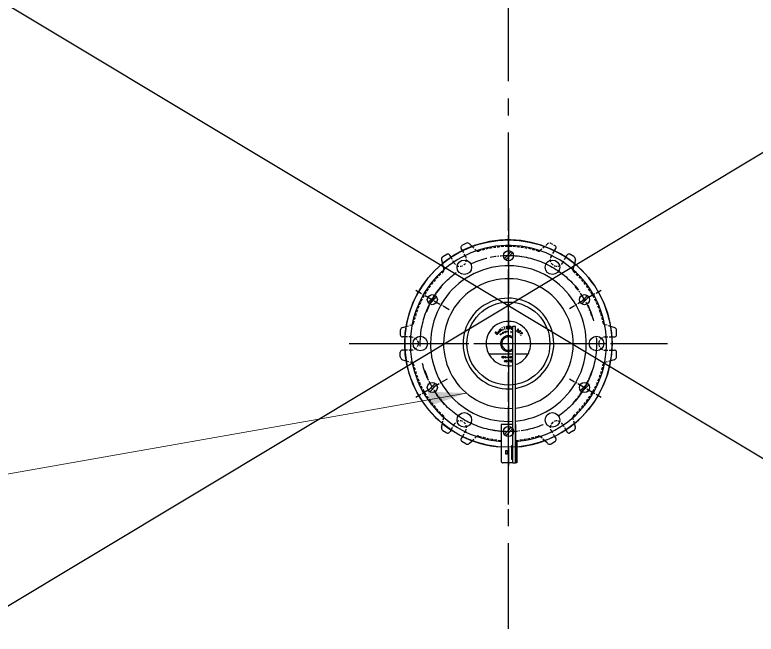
# Model space of a CAD drawing. Header units: millimetres. Extents: x 183355 to 194386, y -190559 to -183233.
# Drawn here: x 185376 to 186091, y -187943 to -187346 of the extents above; entities that cross this region are included whole.
import ezdxf

# ---------------------------------------------------------------- set-up
doc = ezdxf.new("R2010")
doc.units = ezdxf.units.MM
doc.header["$LTSCALE"] = 13
doc.linetypes.add('CENTERX2', pattern=[101.6, 63.5, -12.7, 12.7, -12.7])
doc.layers.add('1', color=4, linetype='Continuous')
doc.layers.add('粗实线', color=4, linetype='Continuous')
doc.layers.add('标注、文本', color=3, linetype='Continuous', lineweight=25)
doc.layers.add('铁心', color=3, linetype='Continuous', lineweight=0)

# ---------------------------------------------------------------- blocks, each defined once
blk = doc.blocks.new('A$C4B935FF6')
at = {"layer": '1', "color": 1, "linetype": 'CENTERX2', "lineweight": -3, "ltscale": 0.1}
for p, q in [((153.6, 0), (153.6, 310.58)), ((0, 155.29), (307.2, 155.29))]:
    blk.add_line(p, q, dxfattribs=at)
blk.add_circle((153.6, 155.29), 85, dxfattribs=at)
at = {"layer": '粗实线', "lineweight": 30}
for centre, radius in [((153.6, 155.29), 100), ((111.1, 228.9), 7), ((196.1, 228.9), 7), ((153.6, 155.29), 40), ((68.6, 155.29), 7), ((238.6, 155.29), 7), ((111.1, 81.68), 7), ((196.1, 81.68), 7)]:
    blk.add_circle(centre, radius, dxfattribs=at)
blk = doc.blocks.new('A$C25DA1E31')
at = {"layer": '1', "color": 1, "linetype": 'CENTERX2', "lineweight": -3, "ltscale": 0.1}
for p, q in [((132.55, 260.35), (132.55, 0)), ((0, 130.17), (265.09, 130.17))]:
    blk.add_line(p, q, dxfattribs=at)
at = {"layer": '标注、文本', "color": 4, "lineweight": 30}
for points in [[(140.68, 30.48), (145.71, 31.01), (150.74, 31.8), (155.7, 32.86), (160.6, 34.18), (165.42, 35.71), (170.19, 37.49), (174.82, 39.54), (179.38, 41.79), (183.82, 44.24), (188.05, 46.95), (192.22, 49.86), (196.19, 53.04), (200.02, 56.35), (203.66, 59.85), (207.17, 63.56), (210.48, 67.39), (213.52, 71.43), (216.43, 75.6), (219.08, 79.9), (221.46, 84.4), (223.71, 88.96), (225.69, 93.59), (227.41, 98.35), (228.87, 103.18), (230.12, 108.14), (231.12, 113.11), (231.84, 118.13), (232.37, 123.16), (232.57, 128.25), (232.57, 133.28), (232.24, 138.38), (231.71, 143.4), (230.92, 148.43), (229.86, 153.39), (228.54, 158.29), (227.01, 163.12), (225.23, 167.81), (223.18, 172.51), (220.93, 177.01), (218.48, 181.44), (215.77, 185.74), (212.86, 189.84), (209.68, 193.88), (206.37, 197.65), (202.87, 201.35), (199.16, 204.79), (195.33, 208.1), (191.29, 211.15), (187.12, 214.06), (182.76, 216.7), (178.32, 219.08), (173.76, 221.33), (169.06, 223.32), (164.3, 225.04), (159.47, 226.49), (154.58, 227.75), (149.61, 228.74), (144.59, 229.47), (139.56, 229.93), (134.47, 230.2), (129.37, 230.13), (124.34, 229.87), (119.32, 229.34), (114.29, 228.54), (109.33, 227.49), (104.43, 226.16), (99.6, 224.64), (94.84, 222.85), (90.21, 220.8), (85.71, 218.55), (81.28, 216.04), (76.98, 213.33), (72.81, 210.42), (68.84, 207.31), (65, 203.93), (61.37, 200.43), (57.93, 196.72), (54.62, 192.89), (51.57, 188.85), (48.66, 184.68), (46.02, 180.32), (43.57, 175.89), (41.39, 171.32), (39.4, 166.69), (37.68, 161.93), (36.23, 157.03), (34.97, 152.14), (33.98, 147.17), (33.25, 142.15), (32.79, 137.12), (32.52, 132.03), (32.59, 127), (32.85, 121.9), (33.45, 116.88), (34.24, 111.85), (35.3, 106.89), (36.56, 101.99), (38.15, 97.16), (39.93, 92.47), (41.98, 87.77), (44.23, 83.27), (46.68, 78.84), (49.39, 74.54), (52.37, 70.44), (55.48, 66.4), (58.79, 62.63), (62.29, 58.93), (66, 55.49), (69.9, 52.24), (73.93, 49.14), (78.1, 46.29), (82.4, 43.64), (86.9, 41.2), (91.47, 39.01), (96.1, 37.03), (100.86, 35.31), (105.75, 33.79), (110.65, 32.6), (115.61, 31.6), (120.64, 30.88), (125.67, 30.41)], [(139.43, 35.77), (144.39, 36.24), (149.28, 37.03), (154.18, 38.02), (158.94, 39.28), (163.7, 40.8), (168.34, 42.52), (172.9, 44.5), (177.33, 46.75), (181.63, 49.2), (185.8, 51.91), (189.84, 54.82), (193.74, 57.93), (197.44, 61.24), (200.95, 64.75), (204.26, 68.39), (207.43, 72.22), (210.34, 76.26), (213.06, 80.43), (215.57, 84.66), (217.82, 89.09), (219.87, 93.66), (221.66, 98.29), (223.24, 102.98), (224.57, 107.75), (225.56, 112.64), (226.35, 117.54), (226.88, 122.43), (227.21, 127.39), (227.21, 132.36), (226.95, 137.32), (226.42, 142.28), (225.69, 147.17), (224.7, 152.07), (223.38, 156.83), (221.85, 161.6), (220.07, 166.23), (218.08, 170.73), (215.83, 175.16), (213.39, 179.46), (210.67, 183.63), (207.76, 187.66), (204.65, 191.56), (201.35, 195.2), (197.84, 198.77), (194.14, 202.08), (190.3, 205.19), (186.26, 208.1), (182.1, 210.81), (177.8, 213.33), (173.36, 215.58), (168.86, 217.63), (164.23, 219.41), (159.47, 220.94), (154.71, 222.19), (149.88, 223.25), (144.92, 224.05), (140.02, 224.51), (135.06, 224.77), (130.1, 224.77), (125.14, 224.51), (120.18, 224.05), (115.28, 223.25), (110.45, 222.19), (105.62, 220.94), (100.93, 219.41), (96.29, 217.63), (91.73, 215.58), (87.3, 213.33), (83, 210.81), (78.83, 208.1), (74.86, 205.19), (70.96, 202.08), (67.32, 198.77), (63.81, 195.2), (60.51, 191.56), (57.33, 187.66), (54.42, 183.63), (51.77, 179.46), (49.26, 175.16), (47.01, 170.73), (45.03, 166.23), (43.24, 161.6), (41.72, 156.83), (40.46, 152.07), (39.47, 147.17), (38.67, 142.28), (38.15, 137.32), (37.95, 132.36), (37.95, 127.39), (38.21, 122.43), (38.74, 117.54), (39.53, 112.64), (40.59, 107.75), (41.92, 102.98), (43.44, 98.29), (45.22, 93.66), (47.27, 89.09), (49.52, 84.66), (52.04, 80.43), (54.75, 76.26), (57.73, 72.22), (60.84, 68.39), (64.21, 64.75), (67.72, 61.24), (71.42, 57.93), (75.26, 54.82), (79.29, 51.91), (83.53, 49.2), (87.83, 46.75), (92.26, 44.5), (96.76, 42.52), (101.45, 40.8), (106.15, 39.28), (110.98, 38.02), (115.81, 37.03), (120.71, 36.24), (125.67, 35.77)], [(87.63, 224.64), (87.17, 224.24), (86.83, 223.71), (86.64, 223.12), (86.7, 222.46), (86.9, 221.86)], [(88.16, 219.81), (86.9, 221.86)], [(91.4, 226.82), (87.63, 224.64)], [(95.04, 226.36), (94.38, 226.82), (93.65, 227.15), (92.85, 227.22), (92.13, 227.09), (91.4, 226.82)], [(95.04, 226.36), (97.62, 223.91)], [(97.62, 223.91), (99.27, 222.26)], [(113.1, 221.8), (110.65, 221.2)], [(116.8, 222.46), (114.35, 221.99)], [(120.57, 222.99), (118.06, 222.72)], [(124.34, 223.45), (122.89, 223.32), (121.83, 223.19)], [(128.11, 223.71), (127.72, 223.71), (125.6, 223.52)], [(131.95, 223.78), (129.37, 223.71)], [(135.72, 223.71), (133.21, 223.78)], [(139.49, 223.52), (137.44, 223.71), (136.98, 223.71)], [(143.26, 223.19), (142.27, 223.32), (140.75, 223.45)], [(147.03, 222.72), (144.52, 222.99)], [(150.8, 221.99), (148.29, 222.46)], [(154.51, 221.2), (152.06, 221.8)], [(167.61, 223.98), (165.76, 222.19)], [(170.12, 226.36), (168.53, 224.84)], [(171.25, 227.02), (170.72, 226.82), (170.12, 226.36)], [(173.76, 226.82), (173.03, 227.09), (172.5, 227.15)], [(173.76, 226.82), (175.08, 226.03)], [(176.14, 225.43), (177.46, 224.64)], [(177.27, 220.27), (178.19, 221.86)], [(178.19, 221.86), (178.46, 222.46), (178.46, 223.12), (178.32, 223.71), (177.99, 224.24), (177.46, 224.64)], [(69.44, 214.12), (73.21, 216.31)], [(75.99, 215.58), (75.52, 216.04), (74.99, 216.37), (74.4, 216.57), (73.8, 216.5), (73.21, 216.31)], [(77.18, 213.46), (75.99, 215.58)], [(89.41, 217.56), (88.16, 219.81)], [(91.33, 214.25), (90.01, 216.5)], [(100.2, 221.4), (101.85, 219.81)], [(101.85, 219.81), (102.45, 219.41), (103.17, 219.22), (103.9, 219.35)], [(105.75, 219.88), (103.9, 219.35)], [(109.39, 220.87), (108.53, 220.67), (106.95, 220.21)], [(130.89, 214.92), (130.23, 214.92), (125.14, 214.65), (124.54, 214.59)], [(128.64, 212.14), (135.26, 219.02)], [(130.1, 210.81), (136.65, 217.63)], [(141.01, 214.52), (140.42, 214.59), (135.32, 214.92), (134.66, 214.92)], [(158.15, 220.21), (156.56, 220.67), (155.7, 220.87)], [(161.26, 219.35), (159.4, 219.88)], [(161.26, 219.35), (161.98, 219.22), (162.65, 219.41), (163.24, 219.81)], [(164.9, 221.33), (163.24, 219.81)], [(173.83, 214.25), (174.75, 215.91)], [(175.35, 216.97), (176.67, 219.15)], [(187.98, 213.46), (189.17, 215.58)], [(191.95, 216.31), (191.36, 216.5), (190.7, 216.57), (190.1, 216.37), (189.57, 216.04), (189.17, 215.58)], [(195.66, 214.12), (191.95, 216.31)], [(69.44, 214.12), (68.84, 213.66), (68.38, 213.06), (68.05, 212.34), (67.91, 211.54), (68.05, 210.81)], [(68.05, 210.81), (68.91, 207.31)], [(78.43, 211.21), (77.18, 213.46)], [(80.35, 207.9), (79.09, 210.15)], [(80.35, 207.9), (81.08, 206.91), (81.41, 206.58)], [(89.55, 205.99), (90.01, 206.32), (90.87, 207.24), (91.2, 207.84)], [(91.93, 212.67), (91.86, 213.13), (91.33, 214.25)], [(91.8, 208.96), (91.93, 209.43), (92.13, 210.68), (92.13, 211.41)], [(120.77, 214.12), (120.11, 214.06), (115.08, 213.13)], [(123.29, 214.39), (122.03, 214.25)], [(143.46, 214.19), (142.2, 214.39)], [(150.47, 213.06), (145.45, 213.99), (144.72, 214.06)], [(172.97, 211.41), (172.97, 210.68), (173.16, 209.43), (173.36, 208.96)], [(173.83, 214.25), (173.3, 213.13), (173.16, 212.67)], [(173.89, 207.84), (174.29, 207.24), (175.08, 206.32), (175.61, 205.99)], [(183.68, 206.58), (184.01, 206.91), (184.74, 207.9)], [(184.74, 207.9), (186.06, 210.15)], [(186.66, 211.21), (187.98, 213.46)], [(197.11, 210.81), (197.18, 211.54), (197.05, 212.34), (196.78, 213.06), (196.32, 213.66), (195.66, 214.12)], [(197.11, 210.81), (196.25, 207.31)], [(139.43, 55.35), (143.79, 55.88), (148.09, 56.68), (152.39, 57.74), (156.56, 58.99), (160.66, 60.51), (164.7, 62.3), (168.6, 64.28), (172.44, 66.47), (176.08, 68.92), (179.58, 71.56), (182.89, 74.41), (186.06, 77.45), (189.04, 80.62), (191.82, 84.06), (194.47, 87.57), (196.85, 91.28), (198.96, 95.05), (200.95, 99.02), (202.6, 103.05), (204.06, 107.22), (205.32, 111.39), (206.31, 115.69), (206.97, 119.99), (207.43, 124.35), (207.7, 128.78), (207.63, 133.15), (207.3, 137.52), (206.77, 141.88), (205.98, 146.18), (204.92, 150.42), (203.6, 154.65), (202.07, 158.75), (200.29, 162.72), (198.24, 166.62), (195.99, 170.39), (193.54, 174.03), (190.89, 177.54), (188.05, 180.85), (184.94, 184.02), (181.76, 186.93), (178.32, 189.71), (174.75, 192.29), (171.11, 194.67), (167.28, 196.79), (163.31, 198.71), (159.27, 200.36), (155.1, 201.82), (150.87, 203.01), (146.57, 204), (142.27, 204.66), (137.9, 205.13), (133.54, 205.26), (129.11, 205.19), (124.74, 204.86), (120.44, 204.33), (116.07, 203.47), (111.84, 202.41), (107.67, 201.02), (103.57, 199.5), (99.6, 197.65), (95.7, 195.6), (91.93, 193.35), (88.29, 190.9), (84.85, 188.19), (81.54, 185.35), (78.43, 182.24), (75.46, 178.99), (72.74, 175.55), (70.16, 171.98), (67.85, 168.28), (65.73, 164.44), (63.81, 160.47), (62.16, 156.44), (60.77, 152.27), (59.58, 148.03), (58.65, 143.73), (57.99, 139.43), (57.59, 135.07), (57.46, 130.64), (57.53, 126.27), (57.93, 121.9), (58.52, 117.54), (59.38, 113.24), (60.51, 109), (61.83, 104.84), (63.42, 100.73), (65.27, 96.77), (67.32, 92.93), (69.63, 89.16), (72.15, 85.59), (74.86, 82.08), (77.71, 78.84), (80.81, 75.73), (84.12, 72.75), (87.5, 70.04), (91.13, 67.53), (94.84, 65.21), (98.68, 63.09), (102.65, 61.24), (106.75, 59.65), (110.91, 58.26), (115.15, 57.07), (119.45, 56.21), (123.75, 55.55), (128.11, 55.16), (132.55, 55.02), (136.91, 55.16)], [(68.91, 207.31), (69.44, 205.06)], [(69.7, 199.57), (70.16, 200.16), (70.36, 200.83), (70.3, 201.55)], [(69.77, 203.8), (70.3, 201.55)], [(82.4, 205.79), (83.06, 205.39), (84.19, 204.99), (84.72, 204.86)], [(85.97, 204.79), (86.7, 204.79), (87.89, 205.13), (88.42, 205.32)], [(176.67, 205.32), (177.27, 205.13), (178.46, 204.79), (179.12, 204.79)], [(180.38, 204.86), (180.9, 204.99), (182.1, 205.39), (182.69, 205.79)], [(195.39, 203.8), (194.8, 201.55)], [(194.8, 201.55), (194.8, 200.83), (195, 200.16), (195.39, 199.57)], [(196.25, 207.31), (195.66, 205.06)], [(64.74, 194.67), (62.95, 192.82)], [(67.39, 197.39), (66.19, 196.26), (65.6, 195.6)], [(69.7, 199.57), (68.31, 198.25)], [(196.85, 198.25), (195.39, 199.57)], [(199.56, 195.6), (198.96, 196.26), (197.77, 197.39)], [(202.14, 192.82), (200.42, 194.67)], [(57.4, 185.94), (56.73, 185.15), (55.87, 183.89)], [(59.71, 188.98), (58.12, 187)], [(62.16, 191.89), (60.51, 189.98)], [(139.43, 67.99), (143.53, 68.58), (147.56, 69.44), (151.47, 70.57), (155.37, 71.89), (159.14, 73.55), (162.78, 75.4), (166.35, 77.52), (169.72, 79.83), (172.97, 82.41), (176.01, 85.12), (178.85, 88.1), (181.5, 91.21), (183.95, 94.52), (186.2, 97.96), (188.18, 101.59), (189.97, 105.3), (191.49, 109.14), (192.75, 113.04), (193.74, 117.01), (194.47, 121.04), (194.93, 125.15), (195.13, 129.25), (195.06, 133.35), (194.73, 137.45), (194.07, 141.49), (193.21, 145.52), (192.08, 149.49), (190.7, 153.33), (189.04, 157.1), (187.12, 160.74), (185.01, 164.31), (182.69, 167.68), (180.11, 170.86), (177.33, 173.9), (174.36, 176.75), (171.18, 179.39), (167.87, 181.84), (164.43, 184.02), (160.79, 186.01), (157.09, 187.73), (153.25, 189.25), (149.35, 190.44), (145.31, 191.43), (141.28, 192.16), (137.18, 192.56), (133.08, 192.75), (128.97, 192.62), (124.87, 192.29), (120.84, 191.63), (116.8, 190.7), (112.9, 189.58), (109, 188.12), (105.29, 186.47), (101.65, 184.55), (98.15, 182.43), (94.77, 180.05), (91.6, 177.47), (88.55, 174.63), (85.71, 171.65), (83.13, 168.48), (80.68, 165.17), (78.5, 161.73), (76.58, 158.09), (74.86, 154.32), (73.41, 150.48), (72.15, 146.58), (71.22, 142.54), (70.56, 138.51), (70.16, 134.41), (69.97, 130.31), (70.1, 126.2), (70.49, 122.1), (71.16, 118.07), (72.08, 114.03), (73.27, 110.13), (74.73, 106.29), (76.45, 102.52), (78.37, 98.88), (80.55, 95.44), (82.93, 92.07), (85.51, 88.89), (88.36, 85.92), (91.33, 83.07), (94.51, 80.49), (97.88, 78.11), (101.39, 75.93), (105.03, 74.01), (108.73, 72.29), (112.63, 70.9), (116.54, 69.71), (120.57, 68.78), (124.61, 68.12), (128.71, 67.72), (132.81, 67.59), (136.91, 67.79)], [(204.65, 189.98), (203, 191.89)], [(206.97, 187), (205.45, 188.98)], [(209.22, 183.89), (208.36, 185.15), (207.76, 185.94)], [(43.24, 181.77), (48.86, 178.47)], [(53.1, 179.72), (51.77, 177.54)], [(55.21, 182.9), (54.02, 181.11), (53.76, 180.78)], [(67.85, 184.95), (64.87, 181.24), (63.35, 179.06)], [(199.82, 181.77), (196.98, 185.35)], [(201.35, 179.72), (200.62, 180.71)], [(211.34, 180.78), (211.14, 181.11), (209.95, 182.9)], [(213.32, 177.54), (212, 179.72)], [(217.09, 178.93), (221.92, 181.77)], [(49.33, 173.11), (48.2, 170.86)], [(51.18, 176.41), (49.92, 174.23)], [(49.99, 177.87), (51.05, 177.21)], [(52.17, 176.61), (57.66, 173.44)], [(55.21, 169.73), (61.83, 176.61)], [(56.6, 168.41), (63.22, 175.22)], [(61.17, 175.89), (59.51, 173.24), (57.99, 170.46)], [(58.72, 172.78), (59.84, 172.18)], [(62.56, 178), (62.09, 177.27), (61.89, 176.94)], [(139.43, 86.98), (142.8, 87.64), (146.11, 88.63), (149.35, 89.82), (152.52, 91.28), (155.5, 92.93), (158.35, 94.85), (161.06, 96.96), (163.57, 99.35), (165.89, 101.86), (168.07, 104.57), (169.92, 107.48), (171.64, 110.46), (173.03, 113.63), (174.22, 116.88), (175.15, 120.18), (175.81, 123.56), (176.21, 127), (176.27, 130.44), (176.14, 133.88), (175.74, 137.25), (175.02, 140.63), (174.09, 143.93), (172.83, 147.17), (171.38, 150.28), (169.66, 153.33), (167.74, 156.17), (165.62, 158.82), (163.24, 161.33), (160.66, 163.65), (157.95, 165.76), (155.1, 167.68), (152.06, 169.34), (148.89, 170.73), (145.64, 171.92), (142.34, 172.78), (138.96, 173.44), (135.52, 173.83), (132.08, 173.9), (128.64, 173.7), (125.27, 173.31), (121.9, 172.58), (118.59, 171.59), (115.35, 170.39), (112.24, 168.87), (109.26, 167.15), (106.42, 165.23), (103.7, 163.05), (101.26, 160.67), (98.94, 158.16), (96.82, 155.38), (94.97, 152.53), (93.32, 149.49), (91.93, 146.31), (90.74, 143.07), (89.88, 139.77), (89.28, 136.33), (88.89, 132.95), (88.82, 129.51), (89.02, 126.07), (89.48, 122.63), (90.21, 119.26), (91.2, 115.95), (92.46, 112.77), (93.91, 109.67), (95.7, 106.69), (97.62, 103.84), (99.8, 101.2), (102.18, 98.68), (104.76, 96.37), (107.54, 94.32), (110.45, 92.47), (113.49, 90.81), (116.6, 89.42), (119.85, 88.3), (123.22, 87.44), (126.59, 86.84), (130.03, 86.51), (133.47, 86.45), (136.91, 86.64)], [(199.49, 168.81), (204.98, 171.98)], [(205.51, 173.37), (205.25, 173.77), (202.74, 177.8), (202.07, 178.66)], [(202.07, 169.73), (208.69, 176.61)], [(203.53, 168.41), (210.08, 175.22)], [(206.11, 172.64), (207.17, 173.24)], [(206.77, 171.19), (206.11, 172.25)], [(208.29, 173.9), (213.78, 177.08)], [(215.17, 174.23), (213.98, 176.41)], [(214.84, 177.67), (215.97, 178.33)], [(216.89, 170.86), (215.77, 173.11)], [(46.15, 166.23), (45.16, 163.91)], [(47.67, 169.67), (47.08, 168.34), (46.61, 167.42)], [(56.27, 167.09), (55.08, 164.71), (53.29, 160.21)], [(57.4, 169.34), (57.2, 169.01), (56.8, 168.21)], [(60.9, 171.52), (66.39, 168.34)], [(67.52, 167.75), (68.58, 167.09)], [(69.7, 166.49), (75.39, 163.18)], [(191.36, 164.11), (196.25, 166.95)], [(197.31, 167.55), (198.44, 168.21)], [(210.14, 164.37), (209.68, 165.37), (207.63, 169.67), (207.37, 170.06)], [(218.48, 167.42), (218.08, 168.34), (217.42, 169.67)], [(219.94, 163.91), (218.94, 166.23)], [(43.5, 159.08), (42.78, 156.7)], [(44.76, 162.65), (43.9, 160.27)], [(211.14, 162.06), (210.61, 163.18)], [(213.12, 156.57), (211.6, 160.87)], [(221.19, 160.27), (220.33, 162.65)], [(222.38, 156.7), (221.66, 159.08)], [(41.45, 151.81), (40.99, 149.89)], [(42.38, 155.44), (42.18, 154.65), (41.78, 153)], [(139.43, 109.86), (141.68, 110.72), (143.79, 111.91), (145.78, 113.24), (147.56, 114.83), (149.22, 116.61), (150.61, 118.53), (151.8, 120.65), (152.72, 122.83), (153.45, 125.15), (153.85, 127.53), (154.05, 129.91), (153.91, 132.29), (153.52, 134.67), (152.92, 136.99), (152, 139.24), (150.87, 141.35), (149.55, 143.34), (147.96, 145.12), (146.17, 146.78), (144.26, 148.17), (142.14, 149.36), (139.96, 150.35), (137.64, 151.01), (135.26, 151.47), (132.88, 151.61), (130.5, 151.54), (128.11, 151.14), (125.8, 150.55), (123.55, 149.62), (121.43, 148.5), (119.45, 147.17), (117.66, 145.59), (116.01, 143.8), (114.55, 141.88), (113.36, 139.83), (112.44, 137.58), (111.71, 135.33), (111.25, 132.95), (111.11, 130.57), (111.18, 128.12), (111.58, 125.74), (112.17, 123.43), (113.03, 121.24), (114.16, 119.06), (115.55, 117.07), (117.13, 115.29), (118.85, 113.63), (120.77, 112.25), (122.89, 110.99), (125.07, 110.06), (127.39, 109.33), (129.77, 108.87), (132.15, 108.74), (134.53, 108.81), (136.91, 109.14)], [(223.38, 153), (222.98, 154.65), (222.71, 155.44)], [(224.1, 149.89), (223.64, 151.81)], [(30.47, 145.72), (29.74, 145.45), (29.15, 144.93), (28.69, 144.33), (28.35, 143.6), (28.29, 142.81)], [(30.47, 145.72), (33.91, 146.71)], [(33.91, 146.71), (36.16, 147.37)], [(37.35, 147.77), (39.6, 148.37), (40.26, 148.7), (40.73, 149.23), (40.99, 149.89)], [(124.21, 143.21), (123.95, 143.34), (123.75, 143.4), (123.62, 143.27), (123.55, 143.07), (123.62, 142.81), (123.81, 142.41), (123.95, 142.21), (124.21, 141.88), (124.48, 141.75), (124.67, 141.75), (124.87, 141.82), (124.87, 142.35)], [(124.01, 143.54), (125.07, 142.01)], [(124.74, 144.86), (126.06, 142.35)], [(126.39, 145.59), (126.46, 145.45), (126.53, 145.65), (126.39, 145.72), (126.39, 145.59), (126.39, 145.59)], [(126.79, 144.73), (127.39, 143.07)], [(127.98, 146.38), (128.91, 146.58)], [(128.45, 146.45), (129.11, 143.73)], [(130.96, 144.13), (130.63, 146.91), (131.22, 146.98), (131.49, 146.91), (131.55, 146.78), (131.69, 146.25), (131.62, 145.98), (131.62, 145.79), (131.42, 145.65), (130.83, 145.59)], [(131.29, 145.65), (131.95, 144.2)], [(134, 147.04), (133.8, 146.98), (133.54, 146.45), (133.47, 146.05), (133.34, 145.39), (133.41, 144.99), (133.41, 144.66), (133.61, 144.26), (133.87, 144.2), (134.07, 144.33), (134.33, 144.86), (134.4, 145.26), (134.53, 145.92), (134.47, 146.31), (134.47, 146.58), (134.33, 146.91), (134.27, 147.04), (134, 147.04), (134, 147.04)], [(135.99, 146.84), (135.32, 144.07), (136.12, 143.87)], [(139.43, 146.65), (136.91, 146.65)], [(136.91, 15), (139.43, 15), (139.43, 146.65)], [(136.91, 15), (136.91, 146.65)], [(142.14, 144.13), (141.94, 144.13), (141.68, 144), (141.21, 143.54), (140.82, 142.94), (140.62, 142.61), (140.55, 142.35), (140.48, 142.01), (140.55, 141.82), (140.75, 141.68), (140.95, 141.68), (141.21, 141.88), (141.41, 142.01), (141.68, 142.35), (142.07, 142.87), (142.27, 143.27), (142.4, 143.8), (142.34, 144), (142.14, 144.13), (142.14, 144.13)], [(224.1, 149.89), (224.37, 149.23), (224.9, 148.7), (225.56, 148.37)], [(227.74, 147.77), (225.56, 148.37)], [(231.18, 146.71), (229, 147.37)], [(234.62, 145.72), (231.18, 146.71)], [(236.87, 138.51), (236.87, 142.81), (236.74, 143.6), (236.47, 144.33), (236.01, 144.93), (235.35, 145.45), (234.62, 145.72)], [(28.29, 142.81), (28.29, 138.51)], [(28.29, 138.51), (28.35, 137.91), (28.69, 137.32), (29.08, 136.92), (29.68, 136.59), (30.27, 136.52)], [(32.72, 136.52), (30.27, 136.52)], [(35.3, 136.52), (32.72, 136.52)], [(39.14, 136.52), (36.56, 136.52)], [(39.14, 136.52), (40.33, 136.39), (40.79, 136.26)], [(119.71, 141.02), (119.78, 140.82), (119.85, 140.49), (120.04, 140.29), (120.31, 139.96), (120.77, 139.5), (121.17, 139.3), (121.37, 139.17), (121.7, 139.1), (121.9, 139.1), (122.03, 139.3), (122.03, 139.5), (121.96, 139.83), (121.76, 140.03), (121.5, 140.36), (120.97, 140.76), (120.64, 141.02), (120.37, 141.15), (120.11, 141.22), (119.91, 141.22), (119.71, 141.02), (119.71, 141.02)], [(121.63, 139.63), (122.49, 139.43)], [(121.9, 141.62), (122.76, 140.63), (123.09, 140.36), (123.29, 140.36), (123.42, 140.49), (123.42, 140.69), (123.35, 141.15)], [(122.43, 142.15), (123.68, 140.69)], [(125.14, 138.18), (124.21, 138.97), (124.48, 139.24)], [(124.61, 138.57), (124.81, 138.77)], [(136.91, 136.39), (135.79, 137.05), (134.53, 137.52), (133.21, 137.71), (131.89, 137.71), (130.63, 137.52), (129.37, 137.05), (128.18, 136.39), (127.19, 135.53), (126.33, 134.54), (125.67, 133.41), (125.2, 132.16), (125.01, 130.83), (125.01, 129.51), (125.2, 128.19), (125.67, 127), (126.33, 125.81), (127.19, 124.81), (128.18, 123.95), (129.37, 123.29), (130.63, 122.83), (131.89, 122.63), (133.21, 122.63), (134.53, 122.83), (135.79, 123.29), (136.91, 123.95)], [(125.8, 138.77), (125.14, 139.83), (126.13, 139.1)], [(125.6, 139.17), (125.8, 139.37)], [(126, 140.36), (126.66, 139.37)], [(136.91, 134.87), (135.92, 135.66), (134.8, 136.19), (133.61, 136.52), (132.41, 136.59), (131.16, 136.46), (129.97, 136.06), (128.91, 135.47), (127.98, 134.67), (127.19, 133.68), (126.59, 132.62), (126.26, 131.43), (126.13, 130.17), (126.26, 128.92), (126.59, 127.73), (127.19, 126.67), (127.98, 125.67), (128.91, 124.88), (129.97, 124.29), (131.16, 123.89), (132.41, 123.76), (133.61, 123.82), (134.8, 124.15), (135.92, 124.68), (136.91, 125.48)], [(127.65, 139.96), (127.06, 141.09), (127.32, 141.15), (127.45, 141.15), (127.52, 141.02), (127.59, 140.96), (127.59, 140.69), (127.32, 140.56)], [(127.52, 140.63), (127.98, 140.16)], [(128.71, 140.43), (128.31, 141.55), (128.51, 141.62), (128.64, 141.62), (128.71, 141.55), (128.78, 141.49), (128.84, 141.35), (128.84, 141.15), (128.78, 141.02), (128.51, 140.96)], [(129.7, 141.95), (129.64, 141.88), (129.64, 141.49), (129.7, 141.22), (129.77, 141.02), (129.83, 140.96), (129.9, 140.82), (130.1, 140.82), (130.17, 140.89), (130.17, 141.29), (130.1, 141.62), (129.97, 141.88), (129.9, 141.95), (129.83, 142.01), (129.7, 141.95), (129.7, 141.95)], [(130.96, 141.02), (130.76, 142.21), (131.16, 142.21), (131.16, 142.15), (131.22, 142.01), (131.22, 141.75), (131.09, 141.68), (130.89, 141.62)], [(131.09, 141.62), (131.36, 141.02)], [(134.66, 142.15), (134.8, 141.55), (134.6, 140.89)], [(135.13, 142.01), (134.8, 141.55)], [(135.06, 140.96), (134.99, 140.89), (134.99, 140.82), (135.06, 140.89), (135.06, 140.96), (135.06, 140.96)], [(135.32, 140.82), (135.26, 140.76), (135.26, 140.82), (135.32, 140.89), (135.32, 140.69), (135.26, 140.56), (135.19, 140.56)], [(141.87, 140.69), (143.79, 142.81), (144.26, 142.41), (144.32, 142.15), (144.26, 142.01), (144.12, 141.82), (143.73, 141.42), (143.59, 141.35), (143.33, 141.42), (142.87, 141.82)], [(143.26, 141.49), (142.6, 140.1)], [(143.46, 139.17), (145.58, 141.02), (145.98, 140.56), (145.98, 140.23), (145.78, 139.96), (145.45, 139.7), (145.25, 139.57), (145.12, 139.57), (144.85, 139.63), (144.45, 140.1)], [(144.59, 138.24), (144.45, 138.18), (144.39, 138.05), (144.52, 138.11), (144.59, 138.24), (144.59, 138.24)], [(226.02, 136.52), (224.76, 136.39), (224.3, 136.26)], [(226.02, 136.52), (228.54, 136.52)], [(229.86, 136.52), (232.37, 136.52)], [(232.37, 136.52), (234.82, 136.52)], [(234.82, 136.52), (235.42, 136.59), (236.01, 136.92), (236.47, 137.32), (236.74, 137.91), (236.87, 138.51)], [(41.98, 135.8), (42.64, 135.47), (43.57, 134.67), (43.97, 134.21)], [(44.63, 133.22), (44.96, 132.62), (45.36, 131.43), (45.42, 130.83)], [(45.42, 129.51), (45.36, 128.92), (44.96, 127.73), (44.63, 127.13)], [(220.46, 133.22), (220.13, 132.62), (219.8, 131.43), (219.74, 130.83)], [(219.74, 129.51), (219.8, 128.92), (220.13, 127.73), (220.46, 127.13)], [(223.18, 135.8), (222.52, 135.47), (221.52, 134.67), (221.19, 134.21)], [(30.27, 123.82), (29.68, 123.76), (29.08, 123.49), (28.69, 123.03), (28.35, 122.43), (28.29, 121.84)], [(28.29, 117.54), (28.29, 121.84)], [(32.72, 123.82), (30.27, 123.82)], [(35.3, 123.82), (32.72, 123.82)], [(39.14, 123.82), (36.56, 123.82)], [(40.79, 124.09), (40.33, 123.95), (39.14, 123.82)], [(43.97, 126.14), (43.57, 125.67), (42.64, 124.88), (41.98, 124.55)], [(221.19, 126.14), (221.52, 125.67), (222.52, 124.88), (223.18, 124.55)], [(224.3, 124.09), (224.76, 123.95), (226.02, 123.82), (228.54, 123.82)], [(229.86, 123.82), (232.37, 123.82)], [(232.37, 123.82), (234.82, 123.82)], [(236.87, 117.54), (236.87, 121.84), (236.74, 122.43), (236.47, 123.03), (236.01, 123.49), (235.42, 123.76), (234.82, 123.82)], [(28.29, 117.54), (28.35, 116.74), (28.69, 116.02), (29.15, 115.42), (29.74, 114.89), (30.47, 114.63)], [(30.47, 114.63), (33.91, 113.63)], [(132.55, 120.05), (113.63, 120.05)], [(125.87, 118.07), (126.86, 116.15)], [(126.86, 118.07), (125.87, 116.15)], [(127.32, 118.07), (128.31, 116.15)], [(128.31, 118.07), (127.32, 116.15)], [(128.78, 118.07), (129.77, 116.15)], [(129.77, 118.07), (128.78, 116.15)], [(130.3, 117.01), (131.55, 117.01)], [(136.91, 120.05), (132.55, 120.05)], [(133.54, 118.07), (134.53, 116.15)], [(134.53, 118.07), (133.54, 116.15)], [(134.99, 118.07), (135.99, 116.15)], [(135.99, 118.07), (134.99, 116.15)], [(151.47, 120.05), (139.43, 120.05)], [(234.62, 114.63), (231.18, 113.63)], [(234.62, 114.63), (235.35, 114.89), (236.01, 115.42), (236.47, 116.02), (236.74, 116.74), (236.87, 117.54)], [(33.91, 113.63), (36.16, 112.97)], [(37.35, 112.58), (39.6, 111.98)], [(40.99, 110.46), (40.73, 111.12), (40.26, 111.65), (39.6, 111.98)], [(40.99, 110.46), (41.45, 108.54)], [(41.78, 107.35), (42.18, 105.7), (42.38, 104.9)], [(128.51, 114.16), (129.5, 112.31)], [(129.5, 114.16), (128.51, 112.31)], [(129.9, 114.16), (130.96, 112.31)], [(130.96, 114.16), (129.9, 112.31)], [(131.42, 113.11), (132.75, 113.11)], [(133.34, 112.31), (133.34, 114.16), (134, 114.16), (134.2, 114.1), (134.27, 114.03), (134.33, 113.83), (134.33, 113.57), (134.27, 113.37), (134.2, 113.3), (134, 113.17), (133.34, 113.17)], [(135.79, 113.9), (135.66, 114.1), (135.39, 114.16), (135.13, 114.16), (134.93, 114.1), (134.8, 113.9), (134.8, 113.77), (134.86, 113.57), (134.93, 113.44), (135.06, 113.37), (135.52, 113.17), (135.66, 113.11), (135.72, 113.04), (135.79, 112.84), (135.79, 112.58), (135.66, 112.38), (135.39, 112.31), (135.13, 112.31), (134.93, 112.38), (134.8, 112.58)], [(136.32, 114.16), (136.32, 112.31)], [(222.71, 104.9), (222.98, 105.7), (223.38, 107.35)], [(223.64, 108.54), (224.1, 110.46)], [(227.74, 112.58), (225.56, 111.98), (224.9, 111.65), (224.37, 111.12), (224.1, 110.46)], [(231.18, 113.63), (229, 112.97)], [(42.78, 103.65), (43.5, 101.26)], [(51.84, 104.17), (53.43, 99.68), (54.35, 97.49)], [(211.14, 98.35), (211.67, 99.68), (213.19, 103.84)], [(221.66, 101.26), (222.38, 103.65)], [(43.9, 100.07), (44.76, 97.69)], [(45.16, 96.5), (46.15, 94.12)], [(46.61, 93), (47.08, 92), (47.67, 90.68)], [(54.82, 96.3), (55.28, 95.24), (55.35, 95.18)], [(55.87, 94.05), (57.4, 90.94), (58.79, 88.43)], [(68.97, 93.46), (73.87, 96.3)], [(191.36, 96.24), (196.25, 93.39)], [(206.77, 89.22), (208.03, 91.47), (209.62, 94.85)], [(210.14, 95.97), (210.61, 97.16)], [(217.42, 90.68), (218.08, 92), (218.48, 93)], [(218.94, 94.12), (219.94, 96.5)], [(220.33, 97.69), (221.19, 100.07)], [(48.2, 89.49), (49.33, 87.24)], [(49.92, 86.12), (51.18, 83.93)], [(51.44, 83.34), (56.87, 86.51)], [(55.21, 84.92), (61.83, 91.8)], [(56.6, 83.6), (63.22, 90.42)], [(57.99, 87.11), (59.12, 87.77)], [(59.45, 87.31), (59.71, 86.78), (60.04, 86.25)], [(60.17, 88.36), (65.67, 91.54)], [(66.79, 92.2), (67.85, 92.8)], [(197.31, 92.8), (198.44, 92.14)], [(199.49, 91.54), (204.98, 88.36)], [(201.35, 80.62), (203.46, 83.73), (204.85, 85.92)], [(202.07, 84.92), (208.69, 91.8)], [(203.53, 83.6), (210.08, 90.42)], [(205.51, 86.98), (205.84, 87.5), (206.18, 88.1)], [(206.11, 87.7), (207.17, 87.11)], [(208.29, 86.45), (213.78, 83.27)], [(213.98, 83.93), (215.17, 86.12)], [(215.77, 87.24), (216.89, 89.49)], [(43.24, 78.57), (48.13, 81.42)], [(49.26, 82.08), (50.32, 82.68)], [(51.77, 82.81), (53.1, 80.62)], [(53.76, 79.57), (54.02, 79.24), (55.21, 77.45)], [(60.77, 85.12), (62.29, 82.74), (64.28, 79.9)], [(65.07, 78.9), (65.07, 78.84), (65.86, 77.91)], [(199.82, 78.64), (200.62, 79.63)], [(209.95, 77.45), (211.14, 79.24), (211.34, 79.57)], [(212, 80.62), (213.32, 82.81)], [(214.84, 82.68), (215.97, 82.01)], [(217.09, 81.42), (221.92, 78.57)], [(55.87, 76.46), (56.73, 75.2), (57.4, 74.41)], [(58.12, 73.35), (59.71, 71.36)], [(66.66, 76.92), (68.11, 75.07), (71.29, 71.56)], [(195.26, 73.08), (198.17, 76.52), (199.1, 77.65)], [(205.45, 71.36), (206.97, 73.35)], [(207.76, 74.41), (208.36, 75.2), (209.22, 76.46)], [(60.51, 70.37), (62.16, 68.45)], [(62.95, 67.53), (64.74, 65.67)], [(65.6, 64.75), (66.19, 64.09), (67.39, 62.96)], [(197.77, 62.96), (198.96, 64.09), (199.56, 64.75)], [(200.42, 65.67), (202.14, 67.53)], [(203, 68.45), (204.65, 70.37)], [(68.31, 62.1), (69.7, 60.78)], [(70.3, 58.79), (70.36, 59.52), (70.16, 60.18), (69.7, 60.78)], [(69.77, 56.54), (70.3, 58.79)], [(195.39, 60.78), (195, 60.18), (194.8, 59.52), (194.8, 58.79)], [(195.39, 56.54), (194.8, 58.79)], [(195.39, 60.78), (196.85, 62.1)], [(68.05, 49.53), (68.91, 53.04)], [(68.91, 53.04), (69.44, 55.29)], [(80.35, 52.44), (79.09, 50.19)], [(81.41, 53.77), (81.08, 53.44), (80.35, 52.44)], [(84.72, 55.49), (84.19, 55.35), (83.06, 54.96), (82.4, 54.56)], [(88.42, 55.02), (87.89, 55.22), (86.7, 55.55), (85.97, 55.55)], [(91.2, 52.51), (90.87, 53.1), (90.01, 54.03), (89.55, 54.36)], [(92.13, 48.94), (92.13, 49.66), (91.93, 50.92), (91.8, 51.38)], [(125.67, 52.24), (125.67, 16.26)], [(136.91, 52.24), (125.67, 52.24)], [(139.43, 52.24), (139.43, 15)], [(173.36, 51.38), (173.16, 50.92), (172.97, 49.66), (172.97, 48.94)], [(175.61, 54.36), (175.08, 54.03), (174.29, 53.1), (173.89, 52.51)], [(179.12, 55.55), (178.46, 55.55), (177.27, 55.22), (176.67, 55.02)], [(182.69, 54.56), (182.1, 54.96), (180.9, 55.35), (180.38, 55.49)], [(184.74, 52.44), (184.01, 53.44), (183.68, 53.77)], [(184.74, 52.44), (186.06, 50.19)], [(196.25, 53.04), (195.66, 55.29)], [(197.11, 49.53), (196.25, 53.04)], [(68.05, 49.53), (67.91, 48.8), (68.05, 48.01), (68.38, 47.28), (68.84, 46.69), (69.44, 46.22)], [(69.44, 46.22), (73.21, 44.04)], [(73.21, 44.04), (73.8, 43.84), (74.4, 43.78), (74.99, 43.98), (75.52, 44.31), (75.99, 44.77)], [(77.18, 46.89), (75.99, 44.77)], [(78.43, 49.14), (77.18, 46.89)], [(91.33, 46.09), (90.01, 43.91)], [(91.33, 46.09), (91.86, 47.22), (91.93, 47.68)], [(114.88, 47.22), (119.38, 46.42), (121.04, 46.22)], [(122.29, 46.03), (123.55, 45.89)], [(124.81, 45.76), (128.45, 45.5), (131.09, 45.43)], [(128.64, 42.52), (135.26, 49.47)], [(130.1, 41.2), (136.65, 48.08)], [(134.93, 45.43), (137.57, 45.56), (141.21, 45.83)], [(142.47, 45.96), (143.73, 46.16)], [(144.98, 46.36), (146.64, 46.56), (151.14, 47.42)], [(173.16, 47.68), (173.3, 47.22), (173.83, 46.09)], [(173.83, 46.09), (175.08, 43.91)], [(186.66, 49.14), (187.98, 46.89)], [(187.98, 46.89), (189.17, 44.77)], [(189.17, 44.77), (189.57, 44.31), (190.1, 43.98), (190.7, 43.78), (191.36, 43.84), (191.95, 44.04)], [(195.66, 46.22), (191.95, 44.04)], [(195.66, 46.22), (196.32, 46.69), (196.78, 47.28), (197.05, 48.01), (197.18, 48.8), (197.11, 49.53)], [(86.9, 38.48), (86.7, 37.89), (86.64, 37.23), (86.83, 36.63), (87.17, 36.1), (87.63, 35.71)], [(88.16, 40.54), (86.9, 38.48)], [(89.41, 42.78), (88.16, 40.54)], [(95.04, 33.99), (97.62, 36.43)], [(97.62, 36.43), (99.27, 38.09)], [(100.2, 38.95), (101.85, 40.54)], [(103.9, 41), (103.17, 41.13), (102.45, 40.93), (101.85, 40.54)], [(103.9, 41), (106.68, 40.2)], [(107.87, 39.87), (108.14, 39.74), (110.32, 39.21)], [(111.58, 38.95), (112.5, 38.68), (114.02, 38.42)], [(115.28, 38.15), (116.87, 37.89), (117.79, 37.69)], [(119.05, 37.56), (121.23, 37.23), (121.5, 37.16)], [(122.76, 37.1), (125.67, 36.76)], [(139.43, 36.76), (142.34, 37.1)], [(143.59, 37.16), (143.86, 37.23), (146.11, 37.56)], [(147.36, 37.69), (148.29, 37.89), (149.88, 38.15)], [(151.07, 38.42), (152.66, 38.68), (153.58, 38.95)], [(154.77, 39.21), (156.96, 39.74), (157.22, 39.87)], [(158.48, 40.2), (161.26, 41)], [(163.24, 40.54), (162.65, 40.93), (161.98, 41.13), (161.26, 41)], [(164.96, 38.95), (163.24, 40.54)], [(167.54, 36.43), (165.89, 38.09)], [(170.12, 33.99), (167.54, 36.43)], [(175.74, 42.78), (177, 40.54)], [(177, 40.54), (178.19, 38.48)], [(177.46, 35.71), (177.99, 36.1), (178.32, 36.63), (178.46, 37.23), (178.46, 37.89), (178.19, 38.48)], [(91.4, 33.52), (87.63, 35.71)], [(91.4, 33.52), (92.13, 33.26), (92.85, 33.13), (93.65, 33.26), (94.38, 33.52), (95.04, 33.99)], [(136.91, 31.6), (135.66, 31.6)], [(135.66, 31.6), (135.66, 18.64)], [(140.68, 35.24), (139.43, 35.24)], [(140.68, 35.24), (140.68, 15)], [(170.12, 33.99), (170.72, 33.52), (171.44, 33.26), (172.24, 33.13), (173.03, 33.26), (173.76, 33.52)], [(173.76, 33.52), (177.46, 35.71)], [(130.1, 26.97), (131.36, 26.97)], [(131.36, 23.34), (130.1, 23.34), (130.1, 26.97)], [(131.36, 26.97), (131.36, 23.34)], [(125.67, 16.26), (125.8, 15.79), (126.06, 15.4), (126.46, 15.13), (126.92, 15)], [(136.91, 15), (126.92, 15)], [(135.66, 18.64), (136.91, 18.64)], [(140.68, 15), (139.43, 15)]]:
    blk.add_lwpolyline(points, dxfattribs=at)
for centre, radius in [((132.55, 130.17), 100), ((132.58, 214.95), 4.86), ((59.15, 172.54), 4.86), ((206.01, 172.54), 4.86), ((59.15, 87.8), 4.86), ((206.01, 87.8), 4.86), ((132.58, 45.4), 4.86)]:
    blk.add_circle(centre, radius, dxfattribs=at)

msp = doc.modelspace()

# ---------------------------------------------------------------- hatches: boundary and pattern name
at = {"layer": '铁心'}
msp.add_hatch(color=256, dxfattribs=at).paths.add_polyline_path([(185776.807, -187722.899), (185811.948, -187710.586), (185774.402, -187709.254)])

# ---------------------------------------------------------------- linework, layer by layer
at = {"layer": '1', "color": 1, "linetype": 'CENTERX2', "lineweight": -3, "ltscale": 0.1}
msp.add_line((185852.215, -188202.303), (185852.215, -187013.474), dxfattribs=at)
at = {"layer": '标注、文本'}
for p, q in [((185006.215, -187117.889), (186662.215, -188112.889)), ((186698.215, -187117.889), (185042.215, -188112.889))]:
    msp.add_line(p, q, dxfattribs=at)
at = {"layer": '铁心'}
msp.add_lwpolyline([(185811.602, -187710.647), (184558.717, -187931.564)], dxfattribs=at)

# ---------------------------------------------------------------- block references
at = {"layer": '标注、文本'}
for name, p in [('A$C4B935FF6', (185698.617, -187818.178)), ('A$C25DA1E31', (185719.669, -187793.062))]:
    msp.add_blockref(name, p, dxfattribs=at)

doc.saveas('drawing.dxf')
